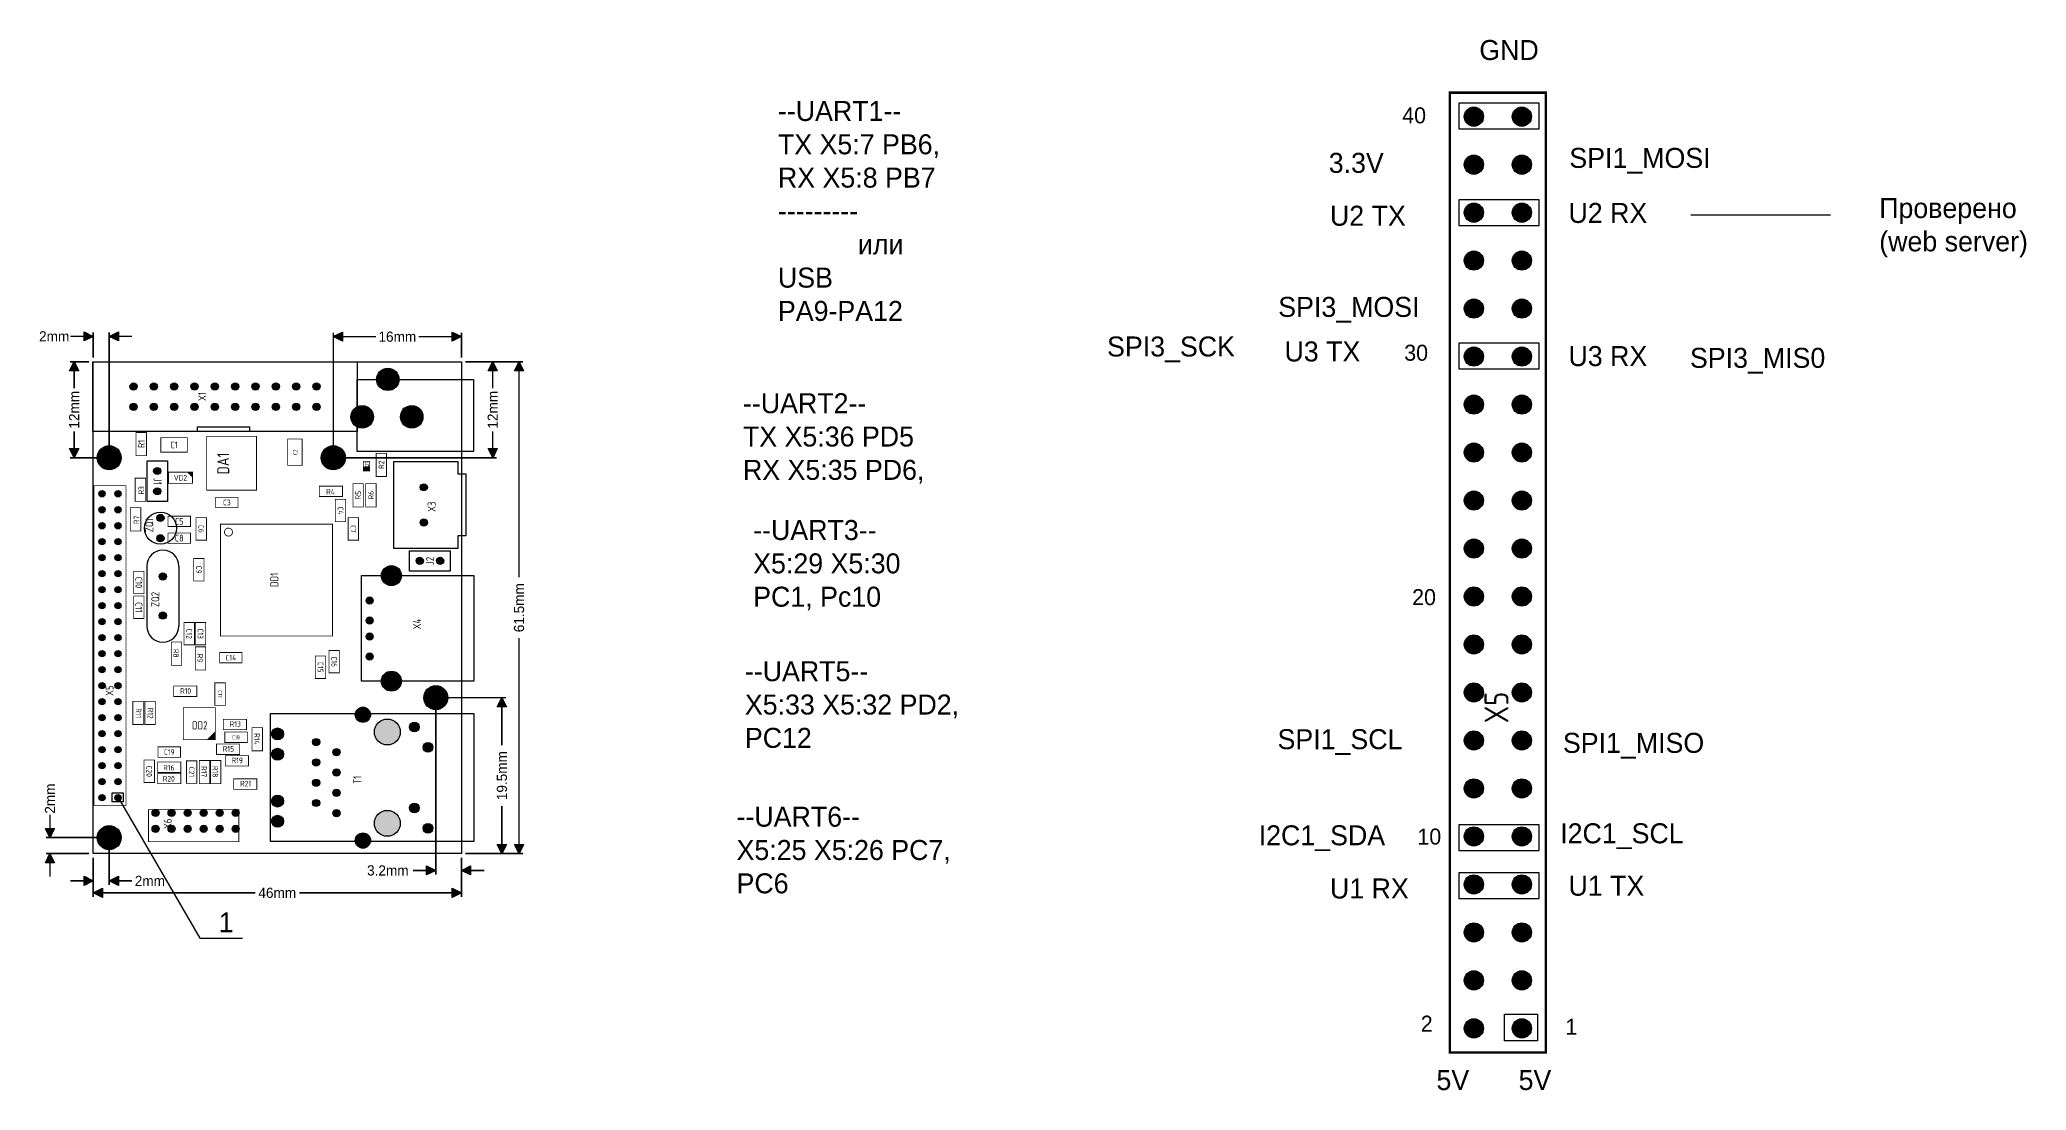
# Model space of a CAD drawing. Extents: x -4 to 245, y 45 to 374.
# Drawn here: x -3.5 to 244.7, y 44.6 to 176 of the extents above; entities that cross this region are included whole.
import ezdxf
from ezdxf.enums import TextEntityAlignment as Align

# ---------------------------------------------------------------- set-up
doc = ezdxf.new("R2010")
doc.units = 0
doc.header["$MEASUREMENT"] = 0
doc.layers.get('0').update_dxf_attribs({"linetype": 'CONTINUOUS'})
for name, color, linetype in [('ASSEMBLY_OUTLINES_TOP', 102, 'CONTINUOUS'), ('ASSEMBLY_REF_DES_TOP', 119, 'CONTINUOUS'), ('BOARD_OUTLINE', 10, 'CONTINUOUS'), ('MOUNTING_HOLES_LAYER_TOP', 42, 'CONTINUOUS'), ('PART_HOLES_LAYER_TOP', 30, 'CONTINUOUS')]:
    doc.layers.add(name, color=color, linetype=linetype)
doc.styles.add('GOST_TYPE_B', font='gost.ttf')
doc.styles.add('VERIBEST_GERBER_1', font='txt')
doc.dimstyles.get("Standard").update_dxf_attribs({"dimtxt": 0.18, "dimasz": 0.18, "dimexe": 0.18, "dimexo": 0.0625, "dimgap": 0.09, "dimtad": 0, "dimtih": 1, "dimtoh": 1, "dimdec": 4, "dimzin": 0, "dimdsep": 46, "dimtxsty": 'Standard', "dimcen": 0.09, "dimadec": 0, "dimazin": 0, "dimtfac": 1, "dimtdec": 4, "dimtofl": 0, "dimtmove": 0, "dimatfit": 3, "dimfxl": 0, "dimtolj": 1, "dimtzin": 0, "dimarcsym": 0})

# ---------------------------------------------------------------- blocks, each defined once
blk = doc.blocks.new('цйцваавыяа')
at = {"layer": 'PART_HOLES_LAYER_TOP'}
h = blk.add_hatch(color=256, dxfattribs=at)
edge = h.paths.add_edge_path()
edge.add_arc((-3, 39), 0.4, 0, 360)
h = blk.add_hatch(color=256, dxfattribs=at)
edge = h.paths.add_edge_path()
edge.add_arc((-1, 39), 0.4, 0, 360)
h = blk.add_hatch(color=256, dxfattribs=at)
edge = h.paths.add_edge_path()
edge.add_arc((-3, 37), 0.4, 0, 360)
h = blk.add_hatch(color=256, dxfattribs=at)
edge = h.paths.add_edge_path()
edge.add_arc((-1, 37), 0.4, 0, 360)
h = blk.add_hatch(color=256, dxfattribs=at)
edge = h.paths.add_edge_path()
edge.add_arc((-3, 35), 0.4, 0, 360)
h = blk.add_hatch(color=256, dxfattribs=at)
edge = h.paths.add_edge_path()
edge.add_arc((-1, 35), 0.4, 0, 360)
h = blk.add_hatch(color=256, dxfattribs=at)
edge = h.paths.add_edge_path()
edge.add_arc((-3, 33), 0.4, 0, 360)
h = blk.add_hatch(color=256, dxfattribs=at)
edge = h.paths.add_edge_path()
edge.add_arc((-1, 33), 0.4, 0, 360)
h = blk.add_hatch(color=256, dxfattribs=at)
edge = h.paths.add_edge_path()
edge.add_arc((-3, 31), 0.4, 0, 360)
h = blk.add_hatch(color=256, dxfattribs=at)
edge = h.paths.add_edge_path()
edge.add_arc((-1, 31), 0.4, 0, 360)
h = blk.add_hatch(color=256, dxfattribs=at)
edge = h.paths.add_edge_path()
edge.add_arc((-3, 29), 0.4, 0, 360)
h = blk.add_hatch(color=256, dxfattribs=at)
edge = h.paths.add_edge_path()
edge.add_arc((-1, 29), 0.4, 0, 360)
h = blk.add_hatch(color=256, dxfattribs=at)
edge = h.paths.add_edge_path()
edge.add_arc((-3, 27), 0.4, 0, 360)
h = blk.add_hatch(color=256, dxfattribs=at)
edge = h.paths.add_edge_path()
edge.add_arc((-1, 27), 0.4, 0, 360)
h = blk.add_hatch(color=256, dxfattribs=at)
edge = h.paths.add_edge_path()
edge.add_arc((-3, 25), 0.4, 0, 360)
h = blk.add_hatch(color=256, dxfattribs=at)
edge = h.paths.add_edge_path()
edge.add_arc((-1, 25), 0.4, 0, 360)
h = blk.add_hatch(color=256, dxfattribs=at)
edge = h.paths.add_edge_path()
edge.add_arc((-3, 23), 0.4, 0, 360)
h = blk.add_hatch(color=256, dxfattribs=at)
edge = h.paths.add_edge_path()
edge.add_arc((-1, 23), 0.4, 0, 360)
h = blk.add_hatch(color=256, dxfattribs=at)
edge = h.paths.add_edge_path()
edge.add_arc((-3, 21), 0.4, 0, 360)
h = blk.add_hatch(color=256, dxfattribs=at)
edge = h.paths.add_edge_path()
edge.add_arc((-1, 21), 0.4, 0, 360)
h = blk.add_hatch(color=256, dxfattribs=at)
edge = h.paths.add_edge_path()
edge.add_arc((-3, 19), 0.4, 0, 360)
h = blk.add_hatch(color=256, dxfattribs=at)
edge = h.paths.add_edge_path()
edge.add_arc((-1, 19), 0.4, 0, 360)
h = blk.add_hatch(color=256, dxfattribs=at)
edge = h.paths.add_edge_path()
edge.add_arc((-3, 17), 0.4, 0, 360)
h = blk.add_hatch(color=256, dxfattribs=at)
edge = h.paths.add_edge_path()
edge.add_arc((-1, 17), 0.4, 0, 360)
h = blk.add_hatch(color=256, dxfattribs=at)
edge = h.paths.add_edge_path()
edge.add_arc((-3, 15), 0.4, 0, 360)
h = blk.add_hatch(color=256, dxfattribs=at)
edge = h.paths.add_edge_path()
edge.add_arc((-1, 15), 0.4, 0, 360)
h = blk.add_hatch(color=256, dxfattribs=at)
edge = h.paths.add_edge_path()
edge.add_arc((-3, 13), 0.4, 0, 360)
h = blk.add_hatch(color=256, dxfattribs=at)
edge = h.paths.add_edge_path()
edge.add_arc((-1, 13), 0.4, 0, 360)
h = blk.add_hatch(color=256, dxfattribs=at)
edge = h.paths.add_edge_path()
edge.add_arc((-3, 11), 0.4, 0, 360)
h = blk.add_hatch(color=256, dxfattribs=at)
edge = h.paths.add_edge_path()
edge.add_arc((-1, 11), 0.4, 0, 360)
h = blk.add_hatch(color=256, dxfattribs=at)
edge = h.paths.add_edge_path()
edge.add_arc((-3, 9), 0.4, 0, 360)
h = blk.add_hatch(color=256, dxfattribs=at)
edge = h.paths.add_edge_path()
edge.add_arc((-1, 9), 0.4, 0, 360)
h = blk.add_hatch(color=256, dxfattribs=at)
edge = h.paths.add_edge_path()
edge.add_arc((-3, 7), 0.4, 0, 360)
h = blk.add_hatch(color=256, dxfattribs=at)
edge = h.paths.add_edge_path()
edge.add_arc((-1, 7), 0.4, 0, 360)
h = blk.add_hatch(color=256, dxfattribs=at)
edge = h.paths.add_edge_path()
edge.add_arc((-3, 5), 0.4, 0, 360)
h = blk.add_hatch(color=256, dxfattribs=at)
edge = h.paths.add_edge_path()
edge.add_arc((-1, 5), 0.4, 0, 360)
h = blk.add_hatch(color=256, dxfattribs=at)
edge = h.paths.add_edge_path()
edge.add_arc((-3, 3), 0.4, 0, 360)
h = blk.add_hatch(color=256, dxfattribs=at)
edge = h.paths.add_edge_path()
edge.add_arc((-1, 3), 0.4, 0, 360)
h = blk.add_hatch(color=256, dxfattribs=at)
edge = h.paths.add_edge_path()
edge.add_arc((-3, 1), 0.4, 0, 360)
h = blk.add_hatch(color=256, dxfattribs=at)
edge = h.paths.add_edge_path()
edge.add_arc((-1, 1), 0.4, 0, 360)
at = {"linetype": 'Continuous'}
blk.add_lwpolyline([(-1.726, 1.599), (-0.353, 1.599), (-0.353, 0.478), (-1.726, 0.478)], close=True, dxfattribs=at)
at = {"layer": 'ASSEMBLY_OUTLINES_TOP', "const_width": 0.1}
blk.add_lwpolyline([(-4, 0), (-4, 40), (0, 40), (0, 0)], close=True, dxfattribs=at)
at = {"layer": 'PART_HOLES_LAYER_TOP'}
for centre in [(-3, 39), (-1, 39), (-3, 37), (-1, 37), (-3, 35), (-1, 35), (-3, 33), (-1, 33), (-3, 31), (-1, 31), (-3, 29), (-1, 29), (-3, 27), (-1, 27), (-3, 25), (-1, 25), (-3, 23), (-1, 23), (-3, 21), (-1, 21), (-3, 19), (-1, 19), (-3, 17), (-1, 17), (-3, 15), (-1, 15), (-3, 13), (-1, 13), (-3, 11), (-1, 11), (-3, 9), (-1, 9), (-3, 7), (-1, 7), (-3, 5), (-1, 5), (-3, 3), (-1, 3), (-3, 1), (-1, 1)]:
    blk.add_circle(centre, 0.4, dxfattribs=at)
at = {"layer": 'ASSEMBLY_REF_DES_TOP', "color": 2, "style": 'GOST_TYPE_B'}
blk.add_text('X5', height=1, rotation=90, dxfattribs=at).set_placement((-2.057, 14.376), align=Align.MIDDLE_CENTER)

msp = doc.modelspace()

# ---------------------------------------------------------------- hatches: boundary and pattern name
at = {"layer": 'ASSEMBLY_OUTLINES_TOP'}
for points in [[(3.15, 138.88), (2.01, 138.31), (2.01, 139.45)], [(5.15, 138.88), (6.29, 139.45), (6.29, 138.31)], [(33.15, 138.84), (34.29, 139.42), (34.29, 138.27)], [(49.15, 138.84), (48.01, 138.27), (48.01, 139.42)], [(0.77, 135.7), (1.34, 134.56), (0.2, 134.56)], [(53.06, 135.7), (53.63, 134.56), (52.49, 134.56)], [(56.35, 135.7), (56.92, 134.56), (55.78, 134.56)], [(0.77, 123.7), (0.2, 124.84), (1.34, 124.84)], [(53.06, 123.7), (52.49, 124.84), (53.63, 124.84)], [(54.21, 93.7), (54.78, 92.56), (53.63, 92.56)], [(-2.25, 76.2), (-2.82, 77.34), (-1.68, 77.34)], [(54.21, 74.2), (53.63, 75.34), (54.78, 75.34)], [(56.35, 74.2), (55.78, 75.34), (56.92, 75.34)], [(-2.25, 74.2), (-1.68, 73.06), (-2.82, 73.06)], [(45.95, 72.1), (44.81, 71.53), (44.81, 72.67)], [(49.15, 72.1), (50.29, 72.67), (50.29, 71.53)], [(3.15, 70.8), (2.01, 70.23), (2.01, 71.37)], [(3.15, 69.3), (4.29, 69.87), (4.29, 68.73)], [(5.15, 70.8), (6.29, 71.37), (6.29, 70.23)], [(49.15, 69.3), (48.01, 68.73), (48.01, 69.87)]]:
    msp.add_hatch(color=256, dxfattribs=at).paths.add_polyline_path(points, flags=0)
at = {"layer": 'MOUNTING_HOLES_LAYER_TOP'}
h = msp.add_hatch(color=256, dxfattribs=at)
edge = h.paths.add_edge_path()
edge.add_arc((5.15, 123.7), 1.5, 0, 360)
h = msp.add_hatch(color=256, dxfattribs=at)
edge = h.paths.add_edge_path()
edge.add_arc((33.15, 123.7), 1.5, 0, 360)
h = msp.add_hatch(color=256, dxfattribs=at)
edge = h.paths.add_edge_path()
edge.add_arc((45.95, 93.7), 1.5, 0, 360)
h = msp.add_hatch(color=256, dxfattribs=at)
edge = h.paths.add_edge_path()
edge.add_arc((39.9, 89.41), 1.62, 0, 360)
h = msp.add_hatch(color=256, dxfattribs=at)
edge = h.paths.add_edge_path()
edge.add_arc((39.9, 77.99), 1.62, 0, 360)
h = msp.add_hatch(color=256, dxfattribs=at)
edge = h.paths.add_edge_path()
edge.add_arc((5.15, 76.2), 1.5, 0, 360)
at = {"layer": 'PART_HOLES_LAYER_TOP'}
h = msp.add_hatch(color=256, dxfattribs=at)
edge = h.paths.add_edge_path()
edge.add_arc((39.95, 133.5), 1.4, 0, 360)
h = msp.add_hatch(color=256, dxfattribs=at)
edge = h.paths.add_edge_path()
edge.add_arc((8.19, 132.6), 0.45, 0, 360)
h = msp.add_hatch(color=256, dxfattribs=at)
edge = h.paths.add_edge_path()
edge.add_arc((10.73, 132.6), 0.45, 0, 360)
h = msp.add_hatch(color=256, dxfattribs=at)
edge = h.paths.add_edge_path()
edge.add_arc((13.27, 132.6), 0.45, 0, 360)
h = msp.add_hatch(color=256, dxfattribs=at)
edge = h.paths.add_edge_path()
edge.add_arc((15.81, 132.6), 0.45, 0, 360)
h = msp.add_hatch(color=256, dxfattribs=at)
edge = h.paths.add_edge_path()
edge.add_arc((18.35, 132.6), 0.45, 0, 360)
h = msp.add_hatch(color=256, dxfattribs=at)
edge = h.paths.add_edge_path()
edge.add_arc((20.89, 132.6), 0.45, 0, 360)
h = msp.add_hatch(color=256, dxfattribs=at)
edge = h.paths.add_edge_path()
edge.add_arc((23.43, 132.6), 0.45, 0, 360)
h = msp.add_hatch(color=256, dxfattribs=at)
edge = h.paths.add_edge_path()
edge.add_arc((25.97, 132.6), 0.45, 0, 360)
h = msp.add_hatch(color=256, dxfattribs=at)
edge = h.paths.add_edge_path()
edge.add_arc((28.51, 132.6), 0.45, 0, 360)
h = msp.add_hatch(color=256, dxfattribs=at)
edge = h.paths.add_edge_path()
edge.add_arc((31.05, 132.6), 0.45, 0, 360)
h = msp.add_hatch(color=256, dxfattribs=at)
edge = h.paths.add_edge_path()
edge.add_arc((8.19, 130.06), 0.45, 0, 360)
h = msp.add_hatch(color=256, dxfattribs=at)
edge = h.paths.add_edge_path()
edge.add_arc((10.73, 130.06), 0.45, 0, 360)
h = msp.add_hatch(color=256, dxfattribs=at)
edge = h.paths.add_edge_path()
edge.add_arc((13.27, 130.06), 0.45, 0, 360)
h = msp.add_hatch(color=256, dxfattribs=at)
edge = h.paths.add_edge_path()
edge.add_arc((15.81, 130.06), 0.45, 0, 360)
h = msp.add_hatch(color=256, dxfattribs=at)
edge = h.paths.add_edge_path()
edge.add_arc((18.35, 130.06), 0.45, 0, 360)
h = msp.add_hatch(color=256, dxfattribs=at)
edge = h.paths.add_edge_path()
edge.add_arc((20.89, 130.06), 0.45, 0, 360)
h = msp.add_hatch(color=256, dxfattribs=at)
edge = h.paths.add_edge_path()
edge.add_arc((23.43, 130.06), 0.45, 0, 360)
h = msp.add_hatch(color=256, dxfattribs=at)
edge = h.paths.add_edge_path()
edge.add_arc((25.97, 130.06), 0.45, 0, 360)
h = msp.add_hatch(color=256, dxfattribs=at)
edge = h.paths.add_edge_path()
edge.add_arc((28.51, 130.06), 0.45, 0, 360)
h = msp.add_hatch(color=256, dxfattribs=at)
edge = h.paths.add_edge_path()
edge.add_arc((31.05, 130.06), 0.45, 0, 360)
h = msp.add_hatch(color=256, dxfattribs=at)
edge = h.paths.add_edge_path()
edge.add_arc((36.75, 128.8), 1.4, 0, 360)
h = msp.add_hatch(color=256, dxfattribs=at)
edge = h.paths.add_edge_path()
edge.add_arc((42.95, 128.8), 1.4, 0, 360)
h = msp.add_hatch(color=256, dxfattribs=at)
edge = h.paths.add_edge_path()
edge.add_arc((11.15, 122.04), 0.45, 0, 360)
h = msp.add_hatch(color=256, dxfattribs=at)
edge = h.paths.add_edge_path()
edge.add_arc((4.25, 119.2), 0.4, 0, 360)
h = msp.add_hatch(color=256, dxfattribs=at)
edge = h.paths.add_edge_path()
edge.add_arc((6.25, 119.2), 0.4, 0, 360)
h = msp.add_hatch(color=256, dxfattribs=at)
edge = h.paths.add_edge_path()
edge.add_arc((11.15, 119.5), 0.45, 0, 360)
h = msp.add_hatch(color=256, dxfattribs=at)
edge = h.paths.add_edge_path()
edge.add_arc((44.45, 120), 0.45, 0, 360)
h = msp.add_hatch(color=256, dxfattribs=at)
edge = h.paths.add_edge_path()
edge.add_arc((4.25, 117.2), 0.4, 0, 360)
h = msp.add_hatch(color=256, dxfattribs=at)
edge = h.paths.add_edge_path()
edge.add_arc((6.25, 117.2), 0.4, 0, 360)
h = msp.add_hatch(color=256, dxfattribs=at)
edge = h.paths.add_edge_path()
edge.add_arc((4.25, 115.2), 0.4, 0, 360)
h = msp.add_hatch(color=256, dxfattribs=at)
edge = h.paths.add_edge_path()
edge.add_arc((6.25, 115.2), 0.4, 0, 360)
h = msp.add_hatch(color=256, dxfattribs=at)
edge = h.paths.add_edge_path()
edge.add_arc((11.55, 116.17), 0.45, 0, 360)
h = msp.add_hatch(color=256, dxfattribs=at)
edge = h.paths.add_edge_path()
edge.add_arc((44.45, 115.6), 0.45, 0, 360)
h = msp.add_hatch(color=256, dxfattribs=at)
edge = h.paths.add_edge_path()
edge.add_arc((4.25, 113.2), 0.4, 0, 360)
h = msp.add_hatch(color=256, dxfattribs=at)
edge = h.paths.add_edge_path()
edge.add_arc((6.25, 113.2), 0.4, 0, 360)
h = msp.add_hatch(color=256, dxfattribs=at)
edge = h.paths.add_edge_path()
edge.add_arc((11.55, 113.63), 0.45, 0, 360)
h = msp.add_hatch(color=256, dxfattribs=at)
edge = h.paths.add_edge_path()
edge.add_arc((4.25, 111.2), 0.4, 0, 360)
h = msp.add_hatch(color=256, dxfattribs=at)
edge = h.paths.add_edge_path()
edge.add_arc((4.25, 109.2), 0.4, 0, 360)
h = msp.add_hatch(color=256, dxfattribs=at)
edge = h.paths.add_edge_path()
edge.add_arc((6.25, 111.2), 0.4, 0, 360)
h = msp.add_hatch(color=256, dxfattribs=at)
edge = h.paths.add_edge_path()
edge.add_arc((6.25, 109.2), 0.4, 0, 360)
h = msp.add_hatch(color=256, dxfattribs=at)
edge = h.paths.add_edge_path()
edge.add_arc((11.85, 108.84), 0.45, 0, 360)
h = msp.add_hatch(color=256, dxfattribs=at)
edge = h.paths.add_edge_path()
edge.add_arc((40.41, 108.96), 1.25, 0, 360)
h = msp.add_hatch(color=256, dxfattribs=at)
edge = h.paths.add_edge_path()
edge.add_arc((43.95, 110.8), 0.45, 0, 360)
h = msp.add_hatch(color=256, dxfattribs=at)
edge = h.paths.add_edge_path()
edge.add_arc((46.49, 110.8), 0.45, 0, 360)
h = msp.add_hatch(color=256, dxfattribs=at)
edge = h.paths.add_edge_path()
edge.add_arc((4.25, 107.2), 0.4, 0, 360)
h = msp.add_hatch(color=256, dxfattribs=at)
edge = h.paths.add_edge_path()
edge.add_arc((6.25, 107.2), 0.4, 0, 360)
h = msp.add_hatch(color=256, dxfattribs=at)
edge = h.paths.add_edge_path()
edge.add_arc((4.25, 105.2), 0.4, 0, 360)
h = msp.add_hatch(color=256, dxfattribs=at)
edge = h.paths.add_edge_path()
edge.add_arc((6.25, 105.2), 0.4, 0, 360)
h = msp.add_hatch(color=256, dxfattribs=at)
edge = h.paths.add_edge_path()
edge.add_arc((11.85, 103.96), 0.45, 0, 360)
h = msp.add_hatch(color=256, dxfattribs=at)
edge = h.paths.add_edge_path()
edge.add_arc((37.69, 105.86), 0.45, 0, 360)
h = msp.add_hatch(color=256, dxfattribs=at)
edge = h.paths.add_edge_path()
edge.add_arc((4.25, 103.2), 0.4, 0, 360)
h = msp.add_hatch(color=256, dxfattribs=at)
edge = h.paths.add_edge_path()
edge.add_arc((6.25, 103.2), 0.4, 0, 360)
h = msp.add_hatch(color=256, dxfattribs=at)
edge = h.paths.add_edge_path()
edge.add_arc((37.69, 103.36), 0.45, 0, 360)
h = msp.add_hatch(color=256, dxfattribs=at)
edge = h.paths.add_edge_path()
edge.add_arc((37.69, 101.36), 0.45, 0, 360)
h = msp.add_hatch(color=256, dxfattribs=at)
edge = h.paths.add_edge_path()
edge.add_arc((4.25, 101.2), 0.4, 0, 360)
h = msp.add_hatch(color=256, dxfattribs=at)
edge = h.paths.add_edge_path()
edge.add_arc((4.25, 99.2), 0.4, 0, 360)
h = msp.add_hatch(color=256, dxfattribs=at)
edge = h.paths.add_edge_path()
edge.add_arc((6.25, 101.2), 0.4, 0, 360)
h = msp.add_hatch(color=256, dxfattribs=at)
edge = h.paths.add_edge_path()
edge.add_arc((6.25, 99.2), 0.4, 0, 360)
h = msp.add_hatch(color=256, dxfattribs=at)
edge = h.paths.add_edge_path()
edge.add_arc((37.69, 98.86), 0.45, 0, 360)
h = msp.add_hatch(color=256, dxfattribs=at)
edge = h.paths.add_edge_path()
edge.add_arc((4.25, 97.2), 0.4, 0, 360)
h = msp.add_hatch(color=256, dxfattribs=at)
edge = h.paths.add_edge_path()
edge.add_arc((6.25, 97.2), 0.4, 0, 360)
h = msp.add_hatch(color=256, dxfattribs=at)
edge = h.paths.add_edge_path()
edge.add_arc((40.41, 95.76), 1.25, 0, 360)
h = msp.add_hatch(color=256, dxfattribs=at)
edge = h.paths.add_edge_path()
edge.add_arc((4.25, 95.2), 0.4, 0, 360)
h = msp.add_hatch(color=256, dxfattribs=at)
edge = h.paths.add_edge_path()
edge.add_arc((6.25, 95.2), 0.4, 0, 360)
h = msp.add_hatch(color=256, dxfattribs=at)
edge = h.paths.add_edge_path()
edge.add_arc((4.25, 93.2), 0.4, 0, 360)
h = msp.add_hatch(color=256, dxfattribs=at)
edge = h.paths.add_edge_path()
edge.add_arc((6.25, 93.2), 0.4, 0, 360)
h = msp.add_hatch(color=256, dxfattribs=at)
edge = h.paths.add_edge_path()
edge.add_arc((36.85, 91.57), 0.95, 0, 360)
h = msp.add_hatch(color=256, dxfattribs=at)
edge = h.paths.add_edge_path()
edge.add_arc((4.25, 91.2), 0.4, 0, 360)
h = msp.add_hatch(color=256, dxfattribs=at)
edge = h.paths.add_edge_path()
edge.add_arc((4.25, 89.2), 0.4, 0, 360)
h = msp.add_hatch(color=256, dxfattribs=at)
edge = h.paths.add_edge_path()
edge.add_arc((6.25, 91.2), 0.4, 0, 360)
h = msp.add_hatch(color=256, dxfattribs=at)
edge = h.paths.add_edge_path()
edge.add_arc((6.25, 89.2), 0.4, 0, 360)
h = msp.add_hatch(color=256, dxfattribs=at)
edge = h.paths.add_edge_path()
edge.add_arc((26.18, 89.16), 0.75, 0, 360)
h = msp.add_hatch(color=256, dxfattribs=at)
edge = h.paths.add_edge_path()
edge.add_arc((43.28, 90.03), 0.6, 0, 360)
h = msp.add_hatch(color=256, dxfattribs=at)
edge = h.paths.add_edge_path()
edge.add_arc((4.25, 87.2), 0.4, 0, 360)
h = msp.add_hatch(color=256, dxfattribs=at)
edge = h.paths.add_edge_path()
edge.add_arc((6.25, 87.2), 0.4, 0, 360)
h = msp.add_hatch(color=256, dxfattribs=at)
edge = h.paths.add_edge_path()
edge.add_arc((26.18, 86.62), 0.75, 0, 360)
h = msp.add_hatch(color=256, dxfattribs=at)
edge = h.paths.add_edge_path()
edge.add_arc((31.01, 88.15), 0.45, 0, 360)
h = msp.add_hatch(color=256, dxfattribs=at)
edge = h.paths.add_edge_path()
edge.add_arc((33.55, 86.88), 0.45, 0, 360)
h = msp.add_hatch(color=256, dxfattribs=at)
edge = h.paths.add_edge_path()
edge.add_arc((44.98, 87.49), 0.6, 0, 360)
h = msp.add_hatch(color=256, dxfattribs=at)
edge = h.paths.add_edge_path()
edge.add_arc((4.25, 85.2), 0.4, 0, 360)
h = msp.add_hatch(color=256, dxfattribs=at)
edge = h.paths.add_edge_path()
edge.add_arc((6.25, 85.2), 0.4, 0, 360)
h = msp.add_hatch(color=256, dxfattribs=at)
edge = h.paths.add_edge_path()
edge.add_arc((31.01, 85.61), 0.45, 0, 360)
h = msp.add_hatch(color=256, dxfattribs=at)
edge = h.paths.add_edge_path()
edge.add_arc((33.55, 84.34), 0.45, 0, 360)
h = msp.add_hatch(color=256, dxfattribs=at)
edge = h.paths.add_edge_path()
edge.add_arc((4.25, 83.2), 0.4, 0, 360)
h = msp.add_hatch(color=256, dxfattribs=at)
edge = h.paths.add_edge_path()
edge.add_arc((6.25, 83.2), 0.4, 0, 360)
h = msp.add_hatch(color=256, dxfattribs=at)
edge = h.paths.add_edge_path()
edge.add_arc((31.01, 83.07), 0.45, 0, 360)
h = msp.add_hatch(color=256, dxfattribs=at)
edge = h.paths.add_edge_path()
edge.add_arc((33.55, 81.8), 0.45, 0, 360)
h = msp.add_hatch(color=256, dxfattribs=at)
edge = h.paths.add_edge_path()
edge.add_arc((4.25, 81.2), 0.4, 0, 360)
h = msp.add_hatch(color=256, dxfattribs=at)
edge = h.paths.add_edge_path()
edge.add_arc((6.25, 81.2), 0.4, 0, 360)
h = msp.add_hatch(color=256, dxfattribs=at)
edge = h.paths.add_edge_path()
edge.add_arc((10.95, 79.3), 0.45, 0, 360)
h = msp.add_hatch(color=256, dxfattribs=at)
edge = h.paths.add_edge_path()
edge.add_arc((12.95, 79.3), 0.45, 0, 360)
h = msp.add_hatch(color=256, dxfattribs=at)
edge = h.paths.add_edge_path()
edge.add_arc((14.95, 79.3), 0.45, 0, 360)
h = msp.add_hatch(color=256, dxfattribs=at)
edge = h.paths.add_edge_path()
edge.add_arc((16.95, 79.3), 0.45, 0, 360)
h = msp.add_hatch(color=256, dxfattribs=at)
edge = h.paths.add_edge_path()
edge.add_arc((18.95, 79.3), 0.45, 0, 360)
h = msp.add_hatch(color=256, dxfattribs=at)
edge = h.paths.add_edge_path()
edge.add_arc((20.95, 79.3), 0.45, 0, 360)
h = msp.add_hatch(color=256, dxfattribs=at)
edge = h.paths.add_edge_path()
edge.add_arc((26.18, 80.78), 0.75, 0, 360)
h = msp.add_hatch(color=256, dxfattribs=at)
edge = h.paths.add_edge_path()
edge.add_arc((31.01, 80.53), 0.45, 0, 360)
h = msp.add_hatch(color=256, dxfattribs=at)
edge = h.paths.add_edge_path()
edge.add_arc((33.55, 79.26), 0.45, 0, 360)
h = msp.add_hatch(color=256, dxfattribs=at)
edge = h.paths.add_edge_path()
edge.add_arc((43.28, 79.91), 0.6, 0, 360)
h = msp.add_hatch(color=256, dxfattribs=at)
edge = h.paths.add_edge_path()
edge.add_arc((10.95, 77.3), 0.45, 0, 360)
h = msp.add_hatch(color=256, dxfattribs=at)
edge = h.paths.add_edge_path()
edge.add_arc((12.95, 77.3), 0.45, 0, 360)
h = msp.add_hatch(color=256, dxfattribs=at)
edge = h.paths.add_edge_path()
edge.add_arc((14.95, 77.3), 0.45, 0, 360)
h = msp.add_hatch(color=256, dxfattribs=at)
edge = h.paths.add_edge_path()
edge.add_arc((16.95, 77.3), 0.45, 0, 360)
h = msp.add_hatch(color=256, dxfattribs=at)
edge = h.paths.add_edge_path()
edge.add_arc((18.95, 77.3), 0.45, 0, 360)
h = msp.add_hatch(color=256, dxfattribs=at)
edge = h.paths.add_edge_path()
edge.add_arc((20.95, 77.3), 0.45, 0, 360)
h = msp.add_hatch(color=256, dxfattribs=at)
edge = h.paths.add_edge_path()
edge.add_arc((26.18, 78.24), 0.75, 0, 360)
h = msp.add_hatch(color=256, dxfattribs=at)
edge = h.paths.add_edge_path()
edge.add_arc((44.98, 77.37), 0.6, 0, 360)
h = msp.add_hatch(color=256, dxfattribs=at)
edge = h.paths.add_edge_path()
edge.add_arc((36.85, 75.83), 0.95, 0, 360)

# ---------------------------------------------------------------- linework, layer by layer
at = {"linetype": 'Continuous'}
for points in [[(183.82, 168.02), (173.79, 168.02), (173.79, 164.82), (183.82, 164.82)], [(183.82, 155.94), (173.79, 155.94), (173.79, 152.73), (183.82, 152.73)], [(183.82, 138.03), (173.79, 138.03), (173.79, 134.83), (183.82, 134.83)], [(5.52, 81.8), (6.9, 81.8), (6.9, 80.68), (5.52, 80.68)], [(183.82, 77.8), (173.79, 77.8), (173.79, 74.6), (183.82, 74.6)], [(183.82, 71.81), (173.79, 71.81), (173.79, 68.61), (183.82, 68.61)]]:
    msp.add_lwpolyline(points, close=True, dxfattribs=at)
at = {"layer": 'ASSEMBLY_OUTLINES_TOP'}
for points in [[(3.15, 138.88), (2.01, 138.31), (2.01, 139.45)], [(5.15, 138.88), (6.29, 139.45), (6.29, 138.31)], [(33.15, 138.84), (34.29, 139.42), (34.29, 138.27)], [(49.15, 138.84), (48.01, 138.27), (48.01, 139.42)], [(0.77, 135.7), (1.34, 134.56), (0.2, 134.56)], [(3.12, 126.98), (3.12, 135.68), (36.12, 135.68), (36.12, 126.98)], [(53.06, 135.7), (53.63, 134.56), (52.49, 134.56)], [(56.35, 135.7), (56.92, 134.56), (55.78, 134.56)], [(36.15, 124.5), (36.15, 133.5), (50.65, 133.5), (50.65, 124.5)], [(16.19, 126.98), (16.19, 127.56), (22.69, 127.56), (22.69, 126.98)], [(0.77, 123.7), (0.2, 124.84), (1.34, 124.84)], [(53.06, 123.7), (52.49, 124.84), (53.63, 124.84)], [(9.88, 118.23), (9.88, 123.31), (12.42, 123.31), (12.42, 118.23)], [(49.7, 113.95), (48.7, 113.95), (48.7, 112.35), (40.7, 112.35), (40.7, 123.25), (48.7, 123.25), (48.7, 121.7), (49.7, 121.7)], [(42.68, 109.53), (42.68, 112.07), (47.76, 112.07), (47.76, 109.53)], [(36.69, 95.76), (36.69, 108.96), (50.69, 108.96), (50.69, 95.76)], [(54.21, 93.7), (54.78, 92.56), (53.63, 92.56)], [(25.3, 75.7), (25.3, 91.7), (50.7, 91.7), (50.7, 75.7)], [(-2.25, 76.2), (-2.82, 77.34), (-1.68, 77.34)], [(54.21, 74.2), (53.63, 75.34), (54.78, 75.34)], [(56.35, 74.2), (55.78, 75.34), (56.92, 75.34)], [(-2.25, 74.2), (-1.68, 73.06), (-2.82, 73.06)], [(45.95, 72.1), (44.81, 71.53), (44.81, 72.67)], [(49.15, 72.1), (50.29, 72.67), (50.29, 71.53)], [(3.15, 70.8), (2.01, 70.23), (2.01, 71.37)], [(3.15, 69.3), (4.29, 69.87), (4.29, 68.73)], [(5.15, 70.8), (6.29, 71.37), (6.29, 70.23)], [(49.15, 69.3), (48.01, 68.73), (48.01, 69.87)]]:
    msp.add_lwpolyline(points, close=True, dxfattribs=at)
for points, const_width in [([(3.15, 136.21), (3.15, 139.39)], 0.203), ([(5.15, 124.21), (5.15, 139.39)], 0.203), ([(33.15, 124.21), (33.15, 139.35)], 0.203), ([(49.15, 136.21), (49.15, 139.35)], 0.203), ([(2.58, 138.88), (0.29, 138.88)], 0.203), ([(5.72, 138.88), (8.01, 138.88)], 0.203), ([(33.72, 138.84), (38.47, 138.84)], 0.203), ([(43.83, 138.84), (48.58, 138.84)], 0.203), ([(2.64, 135.7), (0.26, 135.7)], 0.203), ([(0.77, 135.13), (0.77, 132.38)], 0.203), ([(49.66, 135.7), (56.86, 135.7)], 0.203), ([(49.66, 135.7), (53.57, 135.7)], 0.203), ([(53.06, 135.13), (53.06, 132.38)], 0.203), ([(56.35, 135.13), (56.35, 108.74)], 0.203), ([(0.77, 127.02), (0.77, 124.27)], 0.203), ([(53.06, 127.02), (53.06, 124.27)], 0.203), ([(4.64, 123.7), (0.26, 123.7)], 0.203), ([(14.95, 121.9), (15.55, 121.3)], 0.1), ([(15.05, 121.9), (15.55, 121.4)], 0.1), ([(15.15, 121.9), (15.55, 121.5)], 0.1), ([(15.25, 121.9), (15.55, 121.6)], 0.1), ([(15.35, 121.9), (15.55, 121.7)], 0.1), ([(15.45, 121.9), (15.55, 121.8)], 0.1), ([(33.66, 123.7), (53.57, 123.7)], 0.203), ([(37.7, 122.55), (36.9, 122.55)], 0.1), ([(37.7, 122.45), (36.9, 122.45)], 0.1), ([(37.7, 122.35), (36.9, 122.35)], 0.1), ([(37.7, 122.25), (36.9, 122.25)], 0.1), ([(37.7, 122.15), (36.9, 122.15)], 0.1), ([(37.7, 122.05), (36.9, 122.05)], 0.1), ([(56.35, 101.17), (56.35, 74.77)], 0.203), ([(45.95, 93.19), (45.95, 71.59)], 0.203), ([(46.46, 93.7), (54.71, 93.7)], 0.203), ([(54.21, 93.13), (54.21, 87.74)], 0.203), ([(17.4, 88.45), (18.4, 89.45)], 0.1), ([(17.5, 88.45), (18.4, 89.35)], 0.1), ([(17.6, 88.45), (18.4, 89.25)], 0.1), ([(17.7, 88.45), (18.4, 89.15)], 0.1), ([(17.8, 88.45), (18.4, 89.05)], 0.1), ([(17.9, 88.45), (18.4, 88.95)], 0.1), ([(18, 88.45), (18.4, 88.85)], 0.1), ([(18.1, 88.45), (18.4, 88.75)], 0.1), ([(18.2, 88.45), (18.4, 88.65)], 0.1), ([(18.3, 88.45), (18.4, 88.55)], 0.1), ([(54.21, 80.17), (54.21, 74.77)], 0.203), ([(-2.25, 76.77), (-2.25, 79.06)], 0.203), ([(4.64, 76.2), (-2.76, 76.2)], 0.203), ([(5.15, 75.69), (5.15, 70.29)], 0.203), ([(2.64, 74.2), (-2.76, 74.2)], 0.203), ([(-2.25, 73.63), (-2.25, 71.34)], 0.203), ([(3.15, 73.69), (3.15, 68.79)], 0.203), ([(3.15, 73.69), (3.15, 70.29)], 0.203), ([(45.38, 72.1), (43.09, 72.1)], 0.203), ([(49.15, 73.69), (49.15, 68.79)], 0.203), ([(49.15, 73.69), (49.15, 71.59)], 0.203), ([(49.66, 74.2), (56.86, 74.2)], 0.203), ([(49.66, 74.2), (54.71, 74.2)], 0.203), ([(49.72, 72.1), (52.01, 72.1)], 0.203), ([(2.58, 70.8), (0.29, 70.8)], 0.203), ([(5.72, 70.8), (8.01, 70.8)], 0.203), ([(3.72, 69.3), (23.4, 69.3)], 0.203), ([(28.9, 69.3), (48.58, 69.3)], 0.203)]:
    msp.add_lwpolyline(points, dxfattribs=dict(at, const_width=const_width))
at = {"layer": 'ASSEMBLY_OUTLINES_TOP', "const_width": 0.1}
for points in [[(8.5, 123.95), (8.5, 126.85), (9.8, 126.85), (9.8, 123.95)], [(11.6, 124.4), (11.6, 126.2), (14.9, 126.2), (14.9, 124.4)], [(17.33, 119.64), (17.33, 126.37), (23.55, 126.37), (23.55, 119.64)], [(27.45, 122.75), (27.45, 126.05), (29.25, 126.05), (29.25, 122.75)], [(38.5, 121.35), (38.5, 124.25), (39.8, 124.25), (39.8, 121.35)], [(12.55, 120.5), (12.55, 121.9), (15.55, 121.9), (15.55, 120.5)], [(36.9, 122.05), (36.9, 123.25), (37.7, 123.25), (37.7, 122.05)], [(3.25, 80.2), (3.25, 120.2), (7.25, 120.2), (7.25, 80.2)], [(8.4, 118.25), (8.4, 121.15), (9.7, 121.15), (9.7, 118.25)], [(31.4, 118.85), (31.4, 120.15), (34.3, 120.15), (34.3, 118.85)], [(35.6, 117.55), (35.6, 120.45), (36.9, 120.45), (36.9, 117.55)], [(37.2, 117.55), (37.2, 120.45), (38.5, 120.45), (38.5, 117.55)], [(7.8, 114.55), (7.8, 117.45), (9.1, 117.45), (9.1, 114.55)], [(18.45, 117.45), (18.45, 118.75), (21.25, 118.75), (21.25, 117.45)], [(33.4, 115.7), (33.4, 118.5), (34.7, 118.5), (34.7, 115.7)], [(12.5, 115.1), (12.5, 116.4), (15.3, 116.4), (15.3, 115.1)], [(12.5, 113), (12.5, 114.3), (15.3, 114.3), (15.3, 113)], [(16, 113.4), (16, 116.2), (17.3, 116.2), (17.3, 113.4)], [(19.05, 101.4), (19.05, 115.4), (33.05, 115.4), (33.05, 101.4)], [(35, 113.4), (35, 116.2), (36.3, 116.2), (36.3, 113.4)], [(8.2, 106.7), (8.2, 109.5), (9.5, 109.5), (9.5, 106.7)], [(15.7, 108.3), (15.7, 111.1), (17, 111.1), (17, 108.3)], [(8.2, 103.6), (8.2, 106.4), (9.5, 106.4), (9.5, 103.6)], [(14.5, 100.3), (14.5, 103.1), (15.8, 103.1), (15.8, 100.3)], [(15.9, 100.3), (15.9, 103.1), (17.2, 103.1), (17.2, 100.3)], [(12.9, 97.75), (12.9, 100.65), (14.2, 100.65), (14.2, 97.75)], [(15.9, 97.15), (15.9, 100.05), (17.2, 100.05), (17.2, 97.15)], [(18.95, 98.05), (18.95, 99.35), (21.75, 99.35), (21.75, 98.05)], [(32.6, 96.8), (32.6, 99.6), (33.9, 99.6), (33.9, 96.8)], [(30.9, 96.1), (30.9, 98.9), (32.2, 98.9), (32.2, 96.1)], [(13.2, 93.85), (13.2, 95.15), (16.1, 95.15), (16.1, 93.85)], [(18.35, 92.75), (18.35, 95.55), (19.65, 95.55), (19.65, 92.75)], [(8.1, 90.35), (8.1, 93.25), (9.4, 93.25), (9.4, 90.35)], [(9.6, 90.35), (9.6, 93.25), (10.9, 93.25), (10.9, 90.35)], [(14.4, 88.45), (14.4, 92.45), (18.4, 92.45), (18.4, 88.45)], [(19.4, 89.7), (19.4, 91), (22.3, 91), (22.3, 89.7)], [(19.6, 88.1), (19.6, 89.4), (22.4, 89.4), (22.4, 88.1)], [(23, 87.05), (23, 89.95), (24.3, 89.95), (24.3, 87.05)], [(11.25, 86.25), (11.25, 87.55), (14.05, 87.55), (14.05, 86.25)], [(18.55, 86.6), (18.55, 87.9), (21.45, 87.9), (21.45, 86.6)], [(9.5, 83.1), (9.5, 85.9), (10.8, 85.9), (10.8, 83.1)], [(11.2, 84.35), (11.2, 85.65), (14.1, 85.65), (14.1, 84.35)], [(14.8, 83), (14.8, 85.8), (16.1, 85.8), (16.1, 83)], [(16.4, 82.95), (16.4, 85.85), (17.7, 85.85), (17.7, 82.95)], [(17.8, 82.95), (17.8, 85.85), (19.1, 85.85), (19.1, 82.95)], [(19.65, 85.15), (19.65, 86.45), (22.55, 86.45), (22.55, 85.15)], [(11.2, 82.95), (11.2, 84.25), (14.1, 84.25), (14.1, 82.95)], [(20.7, 82.25), (20.7, 83.55), (23.6, 83.55), (23.6, 82.25)], [(10.05, 75.7), (10.05, 79.7), (21.35, 79.7), (21.35, 75.7)]]:
    msp.add_lwpolyline(points, close=True, dxfattribs=at)
msp.add_lwpolyline([(19.55, 114.4, -1), (20.55, 114.4, -1)], format="xyb", close=True, dxfattribs=at)
at = {"layer": 'ASSEMBLY_OUTLINES_TOP'}
for points in [[(13.85, 110.15, 1), (9.85, 110.15)], [(9.85, 102.65, 1), (13.85, 102.65)]]:
    msp.add_lwpolyline(points, format="xyb", dxfattribs=at)
for points in [[(9.85, 110.15), (9.85, 102.65)], [(13.85, 110.15), (13.85, 102.65)]]:
    msp.add_lwpolyline(points, dxfattribs=at)
msp.add_circle((11.55, 114.9), 2, dxfattribs=at)
at = {"layer": 'BOARD_OUTLINE'}
msp.add_lwpolyline([(3.15, 74.2), (3.15, 135.7), (49.15, 135.7), (49.15, 74.2)], close=True, dxfattribs=at)
at = {"layer": 'MOUNTING_HOLES_LAYER_TOP'}
for centre, radius in [((5.15, 123.7), 1.5), ((33.15, 123.7), 1.5), ((45.95, 93.7), 1.5), ((39.9, 89.41), 1.62), ((39.9, 77.99), 1.62), ((5.15, 76.2), 1.5)]:
    msp.add_circle(centre, radius, dxfattribs=at)
at = {"layer": 'PART_HOLES_LAYER_TOP'}
for centre, radius in [((39.95, 133.5), 1.4), ((8.19, 132.6), 0.45), ((10.73, 132.6), 0.45), ((13.27, 132.6), 0.45), ((15.81, 132.6), 0.45), ((18.35, 132.6), 0.45), ((20.89, 132.6), 0.45), ((23.43, 132.6), 0.45), ((25.97, 132.6), 0.45), ((28.51, 132.6), 0.45), ((31.05, 132.6), 0.45), ((8.19, 130.06), 0.45), ((10.73, 130.06), 0.45), ((13.27, 130.06), 0.45), ((15.81, 130.06), 0.45), ((18.35, 130.06), 0.45), ((20.89, 130.06), 0.45), ((23.43, 130.06), 0.45), ((25.97, 130.06), 0.45), ((28.51, 130.06), 0.45), ((31.05, 130.06), 0.45), ((36.75, 128.8), 1.4), ((42.95, 128.8), 1.4), ((11.15, 122.04), 0.45), ((4.25, 119.2), 0.4), ((6.25, 119.2), 0.4), ((11.15, 119.5), 0.45), ((44.45, 120), 0.45), ((4.25, 117.2), 0.4), ((6.25, 117.2), 0.4), ((4.25, 115.2), 0.4), ((6.25, 115.2), 0.4), ((11.55, 116.17), 0.45), ((44.45, 115.6), 0.45), ((4.25, 113.2), 0.4), ((6.25, 113.2), 0.4), ((11.55, 113.63), 0.45), ((4.25, 111.2), 0.4), ((4.25, 109.2), 0.4), ((6.25, 111.2), 0.4), ((6.25, 109.2), 0.4), ((11.85, 108.84), 0.45), ((40.41, 108.96), 1.25), ((43.95, 110.8), 0.45), ((46.49, 110.8), 0.45), ((4.25, 107.2), 0.4), ((6.25, 107.2), 0.4), ((4.25, 105.2), 0.4), ((6.25, 105.2), 0.4), ((11.85, 103.96), 0.45), ((37.69, 105.86), 0.45), ((4.25, 103.2), 0.4), ((6.25, 103.2), 0.4), ((37.69, 103.36), 0.45), ((37.69, 101.36), 0.45), ((4.25, 101.2), 0.4), ((4.25, 99.2), 0.4), ((6.25, 101.2), 0.4), ((6.25, 99.2), 0.4), ((37.69, 98.86), 0.45), ((4.25, 97.2), 0.4), ((6.25, 97.2), 0.4), ((40.41, 95.76), 1.25), ((4.25, 95.2), 0.4), ((6.25, 95.2), 0.4), ((4.25, 93.2), 0.4), ((6.25, 93.2), 0.4), ((36.85, 91.57), 0.95), ((4.25, 91.2), 0.4), ((4.25, 89.2), 0.4), ((6.25, 91.2), 0.4), ((6.25, 89.2), 0.4), ((26.18, 89.16), 0.75), ((43.28, 90.03), 0.6), ((4.25, 87.2), 0.4), ((6.25, 87.2), 0.4), ((26.18, 86.62), 0.75), ((31.01, 88.15), 0.45), ((33.55, 86.88), 0.45), ((44.98, 87.49), 0.6), ((4.25, 85.2), 0.4), ((6.25, 85.2), 0.4), ((31.01, 85.61), 0.45), ((33.55, 84.34), 0.45), ((4.25, 83.2), 0.4), ((6.25, 83.2), 0.4), ((31.01, 83.07), 0.45), ((33.55, 81.8), 0.45), ((4.25, 81.2), 0.4), ((6.25, 81.2), 0.4), ((10.95, 79.3), 0.45), ((12.95, 79.3), 0.45), ((14.95, 79.3), 0.45), ((16.95, 79.3), 0.45), ((18.95, 79.3), 0.45), ((20.95, 79.3), 0.45), ((26.18, 80.78), 0.75), ((31.01, 80.53), 0.45), ((33.55, 79.26), 0.45), ((43.28, 79.91), 0.6), ((10.95, 77.3), 0.45), ((12.95, 77.3), 0.45), ((14.95, 77.3), 0.45), ((16.95, 77.3), 0.45), ((18.95, 77.3), 0.45), ((20.95, 77.3), 0.45), ((26.18, 78.24), 0.75), ((44.98, 77.37), 0.6), ((36.85, 75.83), 0.95)]:
    msp.add_circle(centre, radius, dxfattribs=at)

# ---------------------------------------------------------------- block references
at = {"linetype": 'Continuous', "xscale": 3, "yscale": 3, "zscale": 3}
msp.add_blockref('цйцваавыяа', (184.65, 49.35), dxfattribs=at)

# ---------------------------------------------------------------- texts
at = {"linetype": 'Continuous', "attachment_point": 1}
for s, insert, char_height, width in [('GND', (176.33, 175.93), 2.5, 13.6254), ('--UART1--\\PTX Х5:7 PB6,\\PRX Х5:8 PB7\\P---------\\P^Iили\\PUSB\\PPA9-PA12', (88.7, 168.31), 2.5, 29.4685), ('\\pi-0.1393,l0.1393;40', (166.7, 167.51), 2, 1.947), ('3.3V', (157.52, 161.82), 2.5, 13.6254), ('SPI1_MOSI', (187.58, 162.44), 2.5, 13.6254), ('U2 TX', (157.67, 155.21), 2.5, 13.6254), ('U2 RX', (187.47, 155.56), 2.5, 13.6254), ('Проверено\\P(web server)', (226.3, 156.17), 2.5, 30.3969), ('U3 TX', (151.99, 138.24), 2.5, 13.6254), ('30', (166.95, 137.83), 2, 1.947), ('U3 RX', (187.47, 137.66), 2.5, 13.6254), ('--UART2--\\PTX Х5:36 PD5\\PRX Х5:35 PD6, ', (84.33, 131.77), 2.5, 29.4685), ('--UART3--\\PХ5:29 Х5:30\\PPC1, Pc10', (85.61, 115.91), 2.5, 29.4685), ('20', (167.94, 107.27), 2, 1.947), ('--UART5--\\PХ5:33 Х5:32 PD2, PC12', (84.57, 98.26), 2.5, 29.4685), ('SPI1_SCL', (151.12, 89.76), 2.5, 21.4462), ('SPI1_MISO', (186.78, 89.3), 2.5, 21.4462), ('--UART6--\\PХ5:25 Х5:26 PC7, PC6', (83.53, 80.07), 2.5, 29.4685), ('I2C1_SDA', (148.77, 77.74), 2.5, 13.6254), ('10', (168.6, 77.33), 2, 1.947), ('I2C1_SCL', (186.44, 77.99), 2.5, 13.6254), ('U1 RX', (157.67, 71.09), 2.5, 13.6254), ('U1 TX', (187.47, 71.44), 2.5, 13.6254), ('1', (18.83, 66.86), 2.5, 1.947), ('2', (169.02, 53.94), 2, 1.947), ('1', (187.09, 53.55), 2, 1.947), ('5V', (170.98, 47.14), 2.5, 5.9868), ('5V', (181.24, 47.14), 2.5, 5.9868)]:
    msp.add_mtext(s, dxfattribs=dict(at, insert=insert, char_height=char_height, width=width))
at = {"color": 2, "linetype": 'Continuous', "char_height": 2.5, "attachment_point": 1}
for s, insert, width in [('SPI3_MOSI', (151.21, 143.81), 8.1304), ('SPI3_SCK', (129.82, 138.86), 13.6254), ('SPI3_MIS0', (202.65, 137.44), 8.1304)]:
    msp.add_mtext(s, dxfattribs=dict(at, insert=insert, width=width))
at = {"layer": 'ASSEMBLY_OUTLINES_TOP', "style": 'VERIBEST_GERBER_1'}
for s, p in [('2mm', (-1.73, 138.88)), ('16mm', (41.15, 138.84)), ('3.2mm', (39.96, 72.1)), ('2mm', (10.23, 70.79)), ('46mm', (26.15, 69.3))]:
    msp.add_text(s, height=1.27, dxfattribs=at).set_placement(p, align=Align.MIDDLE_CENTER)
for s, p in [('12mm', (0.77, 129.7)), ('12mm', (53.06, 129.7)), ('61.5mm', (56.35, 104.95)), ('19.5mm', (54.21, 83.95)), ('2mm', (-2.25, 81.08))]:
    msp.add_text(s, height=1.27, rotation=90, dxfattribs=at).set_placement(p, align=Align.MIDDLE_CENTER)
at = {"layer": 'ASSEMBLY_REF_DES_TOP', "style": 'GOST_TYPE_B'}
for s, p in [('X1', (17.56, 131.93)), ('X2', (43.05, 130.04)), ('ZQ1', (10.96, 116.13)), ('X4', (44.4, 103.58)), ('X6', (13.25, 78.59))]:
    msp.add_text(s, height=1, rotation=90, dxfattribs=at).set_placement(p, align=Align.BOTTOM_RIGHT)
for s, height, rotation, p in [('R1', 0.85, 90, (9.18, 125.43)), ('DA1', 1.5, 90, (19.39, 122.97)), ('C2', 0.5, 90, (28.39, 124.39)), ('VD1', 0.5, 90, (37.34, 122.64)), ('R2', 0.7, 90, (39.16, 122.83)), ('R3', 0.7, 90, (9.16, 119.63)), ('J1', 1, 270, (11.2, 120.75)), ('R5', 0.7, 90, (36.26, 119.03)), ('R6', 0.7, 90, (37.86, 119.03)), ('C4', 0.7, 270, (34.05, 117.1)), ('X3', 1, 90, (45.43, 117.58)), ('R7', 0.7, 90, (8.56, 115.93)), ('C6', 0.7, 270, (16.65, 114.8)), ('C7', 0.7, 270, (35.65, 114.8)), ('C9', 0.7, 270, (16.35, 109.7)), ('DD1', 1, 90, (25.78, 108.44)), ('J2', 1, 90, (45.23, 110.79)), ('C10', 0.85, 270, (8.85, 108.1)), ('ZQ2', 1, 90, (10.91, 105.98)), ('C11', 0.85, 270, (8.85, 105)), ('C12', 0.7, 270, (15.15, 101.7)), ('C13', 0.7, 270, (16.55, 101.7)), ('R8', 0.7, 270, (13.5, 99.25)), ('R9', 0.7, 270, (16.5, 98.65)), ('C15', 0.7, 270, (31.55, 97.5)), ('C16', 0.7, 270, (33.25, 98.2)), ('C17', 0.5, 270, (19, 94.15)), ('R11', 0.7, 270, (8.8, 91.75)), ('R12', 0.7, 270, (10.3, 91.75)), ('R14', 0.7, 270, (23.6, 88.55)), ('C20', 0.7, 270, (10.15, 84.5)), ('C21', 0.7, 270, (15.45, 84.4)), ('R17', 0.7, 270, (17, 84.45)), ('R18', 0.7, 270, (18.4, 84.45)), ('T1', 1, 90, (36.14, 83.43))]:
    msp.add_text(s, height=height, rotation=rotation, dxfattribs=at).set_placement(p, align=Align.MIDDLE_CENTER)
for s, height, p in [('C1', 0.85, (13.25, 125.3)), ('VD2', 0.7, (14.05, 121.2)), ('R4', 0.7, (32.8, 119.45)), ('C3', 0.7, (19.85, 118.1)), ('C5', 0.85, (13.9, 115.75)), ('C8', 0.85, (13.9, 113.65)), ('C14', 0.7, (20.35, 98.7)), ('R10', 0.7, (14.7, 94.55)), ('DD2', 1, (16.47, 90.24)), ('R13', 0.7, (20.9, 90.4)), ('C19', 0.7, (12.65, 86.9)), ('R15', 0.7, (20.05, 87.3)), ('C18', 0.5, (21, 88.75)), ('R16', 0.7, (12.6, 84.95)), ('R19', 0.7, (21.15, 85.85)), ('R20', 0.7, (12.6, 83.55)), ('R21', 0.7, (22.2, 82.95))]:
    msp.add_text(s, height=height, dxfattribs=at).set_placement(p, align=Align.MIDDLE_CENTER)
at = {"layer": 'ASSEMBLY_REF_DES_TOP', "color": 2, "style": 'GOST_TYPE_B'}
msp.add_text('X5', height=1, rotation=90, dxfattribs=at).set_placement((5.19, 94.58), align=Align.MIDDLE_CENTER)

# ---------------------------------------------------------------- leaders
at = {"linetype": 'Continuous'}
for points in [[(202.76, 154.09), (220.19, 154.09)], [(6.25, 81.2), (16.48, 63.61), (21.79, 63.61)]]:
    msp.add_leader(points, dimstyle='Standard', override={"dimgap": 0.09, "dimtad": 0}, dxfattribs=at)

doc.saveas('drawing.dxf')
